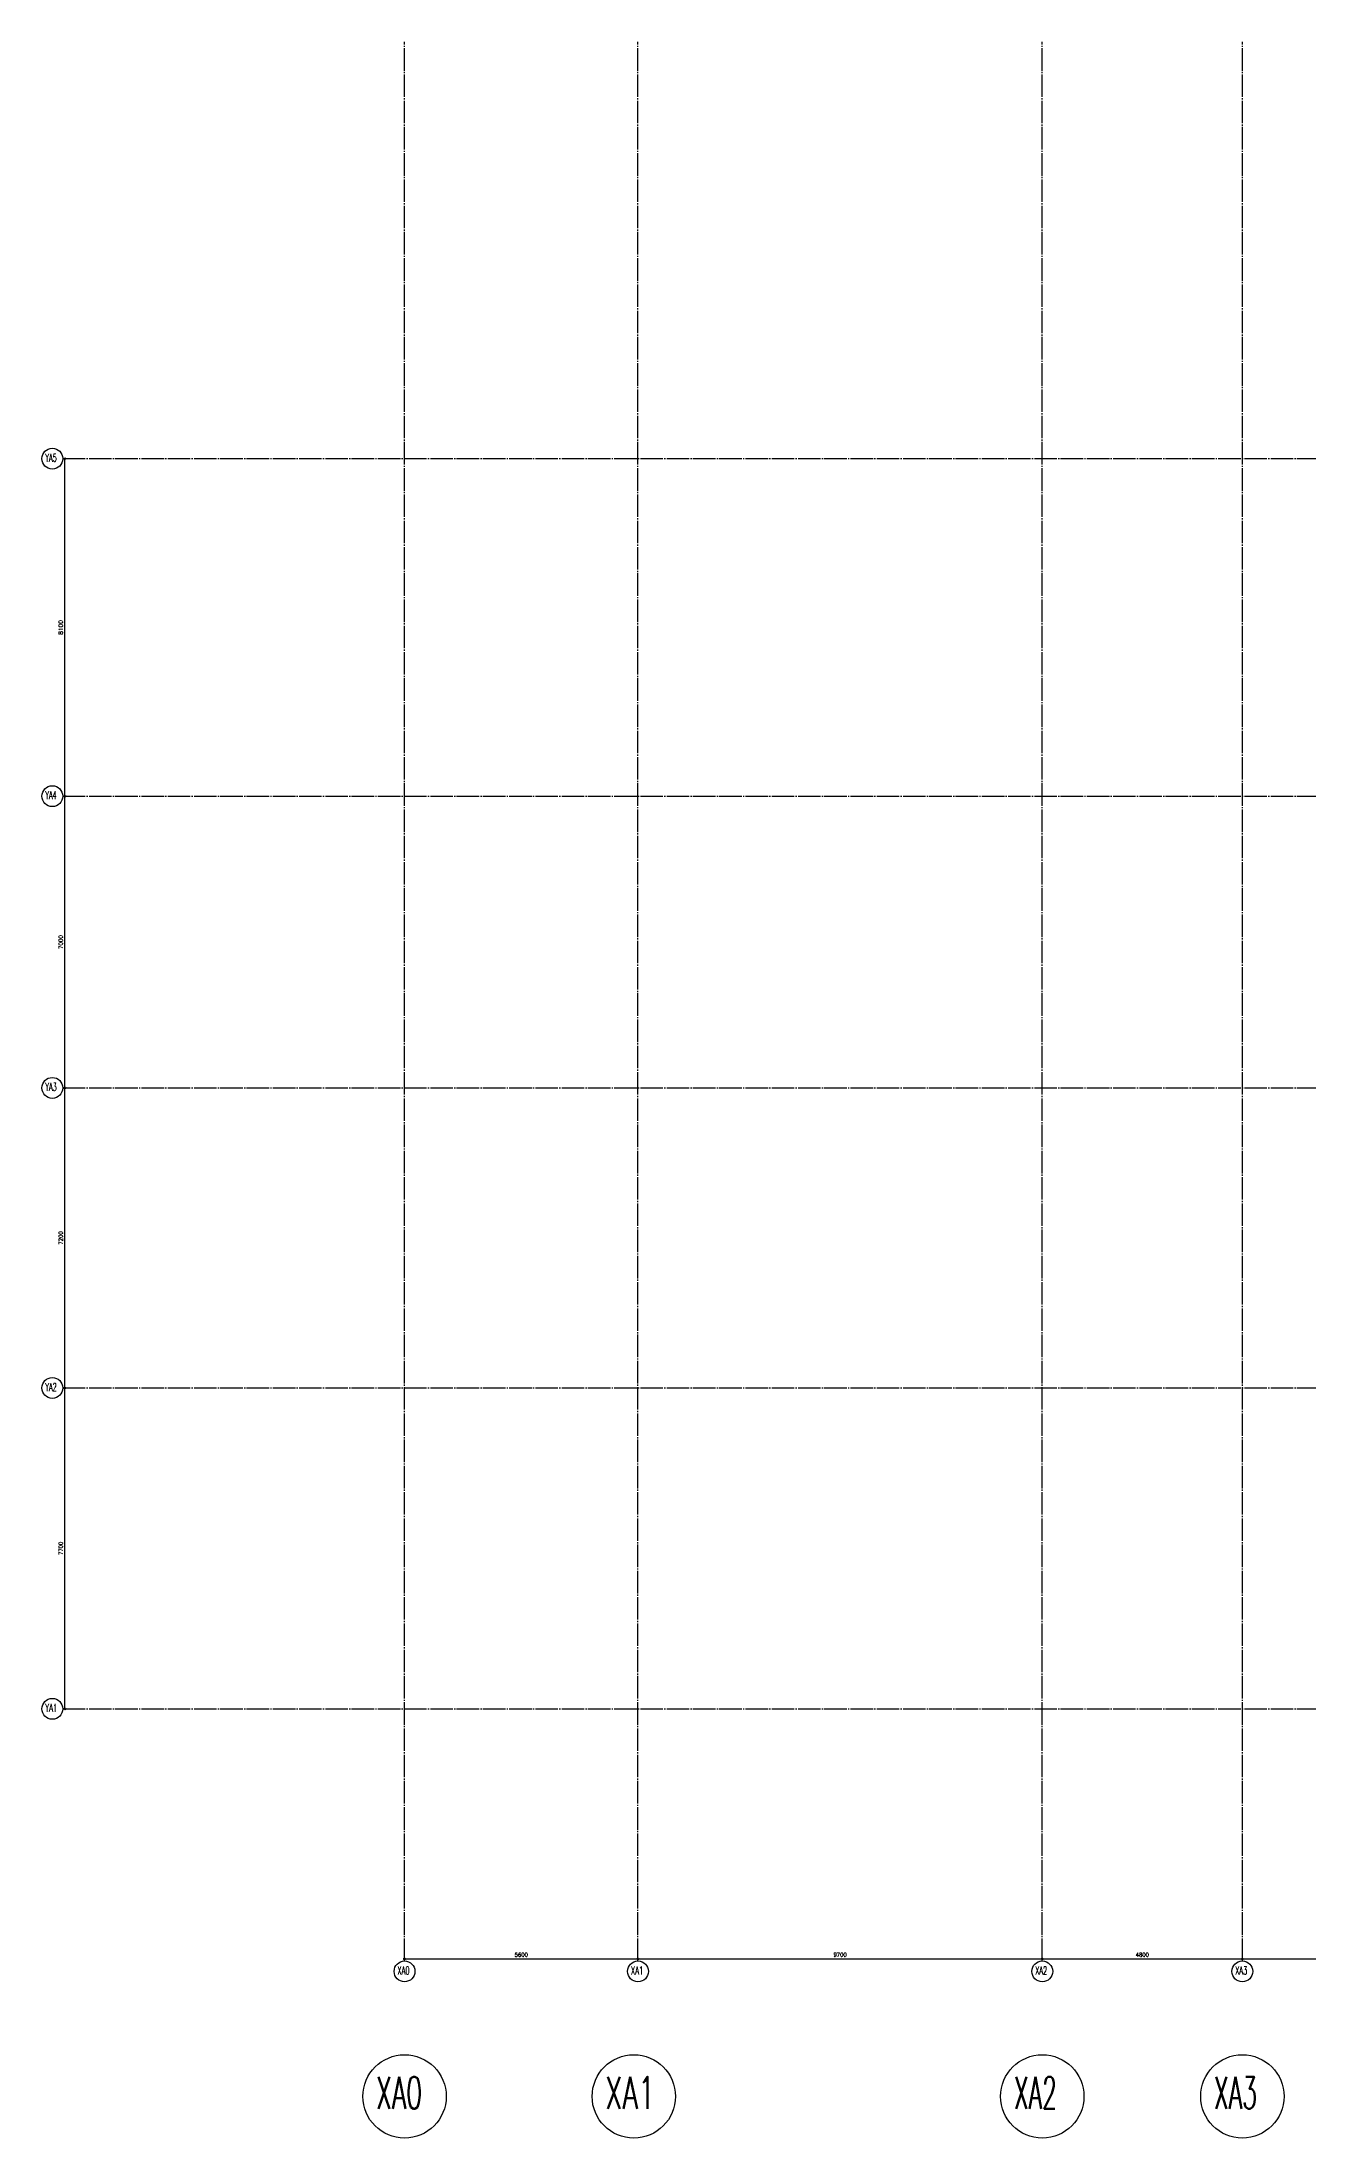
# Model space of a CAD drawing. Header units: millimetres. Extents: x 8300 to 125598, y -10383 to 40000.
# Drawn here: x 8300 to 38677, y -10300 to 40000 of the extents above; entities that cross this region are included whole.
import ezdxf
from ezdxf.enums import TextEntityAlignment as Align

# ---------------------------------------------------------------- set-up
doc = ezdxf.new("R2010")
doc.units = ezdxf.units.MM
doc.header["$LTSCALE"] = 300
doc.linetypes.add('CADEWA_LINE6', pattern=[2.1, 1.8, -0.1, 0.1, -0.1])
doc.layers.add('通り芯', color=7, linetype='CONTINUOUS')
doc.styles.add('txt2', font='txt.shx', dxfattribs={"width": 0.943378, "bigfont": 'extfont2'})

msp = doc.modelspace()

# ---------------------------------------------------------------- linework, layer by layer
at = {"layer": '通り芯', "color": 96, "linetype": 'CADEWA_LINE6', "lineweight": -3}
for p, q in [((17000, -6050), (17000, 40000)), ((22600, -6050), (22600, 40000)), ((32300, -6050), (32300, 40000)), ((37100, -6050), (37100, 40000)), ((8800, 30000), (61700, 30000)), ((8800, 21900), (61700, 21900)), ((8800, 14900), (61700, 14900)), ((8800, 7700), (61700, 7700)), ((8800, 0), (61700, 0))]:
    msp.add_line(p, q, dxfattribs=at)
at = {"layer": '通り芯', "color": 96, "linetype": 'Continuous', "lineweight": -3}
for p, q in [((8850, 21920), (8850, 29980)), ((8850, 14920), (8850, 21880)), ((8850, 7720), (8850, 14880)), ((8850, 20), (8850, 7680)), ((17020, -6000), (22580, -6000)), ((22620, -6000), (32280, -6000)), ((32320, -6000), (37080, -6000)), ((37120, -6000), (41880, -6000))]:
    msp.add_line(p, q, dxfattribs=at)
for centre, radius in [((8550, 30000), 250), ((8850, 30000), 20), ((8550, 21900), 250), ((8850, 21900), 20), ((8850, 21900), 20), ((8550, 14900), 250), ((8850, 14900), 20), ((8850, 14900), 20), ((8550, 7700), 250), ((8850, 7700), 20), ((8850, 7700), 20), ((8550, 0), 250), ((8850, 0), 20), ((17000, -6000), 20), ((22600, -6000), 20), ((22600, -6000), 20), ((32300, -6000), 20), ((32300, -6000), 20), ((37100, -6000), 20), ((37100, -6000), 20), ((17000, -6300), 250), ((22600, -6300), 250), ((32300, -6300), 250), ((37100, -6300), 250), ((17000, -9300), 1000), ((22500, -9300), 1000), ((32300, -9300), 1000), ((37100, -9300), 1000)]:
    msp.add_circle(centre, radius, dxfattribs=at)

# ---------------------------------------------------------------- texts
at = {"layer": '通り芯', "color": 96, "lineweight": -3, "style": 'txt2'}
for s, height, width, p in [('YA5', 192, 0.54068, (8379, 29869)), ('YA4', 192, 0.538376, (8379, 21769)), ('YA3', 192, 0.54068, (8379, 14769)), ('YA2', 192, 0.54068, (8379, 7569)), ('YA1', 192, 0.62579, (8379, -131)), ('XA0', 192, 0.578112, (16829, -6432)), ('XA1', 192, 0.627349, (22429, -6432)), ('XA2', 192, 0.54198, (32129, -6432)), ('XA3', 192, 0.54198, (36929, -6432)), ('XA0', 768, 0.578112, (16317, -9826)), ('XA1', 768, 0.627349, (21817, -9826)), ('XA2', 768, 0.54198, (31617, -9826)), ('XA3', 768, 0.54198, (36417, -9826))]:
    msp.add_text(s, height=height, dxfattribs=dict(at, width=width)).set_placement(p, align=Align.BOTTOM_LEFT)
for s, width, p in [('8100', 1.069444, (8750, 25950)), ('7000', 1.013158, (8750, 18400)), ('7200', 0.9625, (8750, 11300)), ('7700', 0.9625, (8750, 3850))]:
    msp.add_text(s, height=96, rotation=90, dxfattribs=dict(at, width=width)).set_placement(p, align=Align.MIDDLE_CENTER)
at = {"layer": '通り芯', "color": 96, "lineweight": -3, "style": 'txt2', "width": 0.9625}
for s, p in [('5600', (19800, -5900)), ('9700', (27450, -5900)), ('4800', (34700, -5900))]:
    msp.add_text(s, height=96, dxfattribs=at).set_placement(p, align=Align.MIDDLE_CENTER)

doc.saveas('drawing.dxf')
